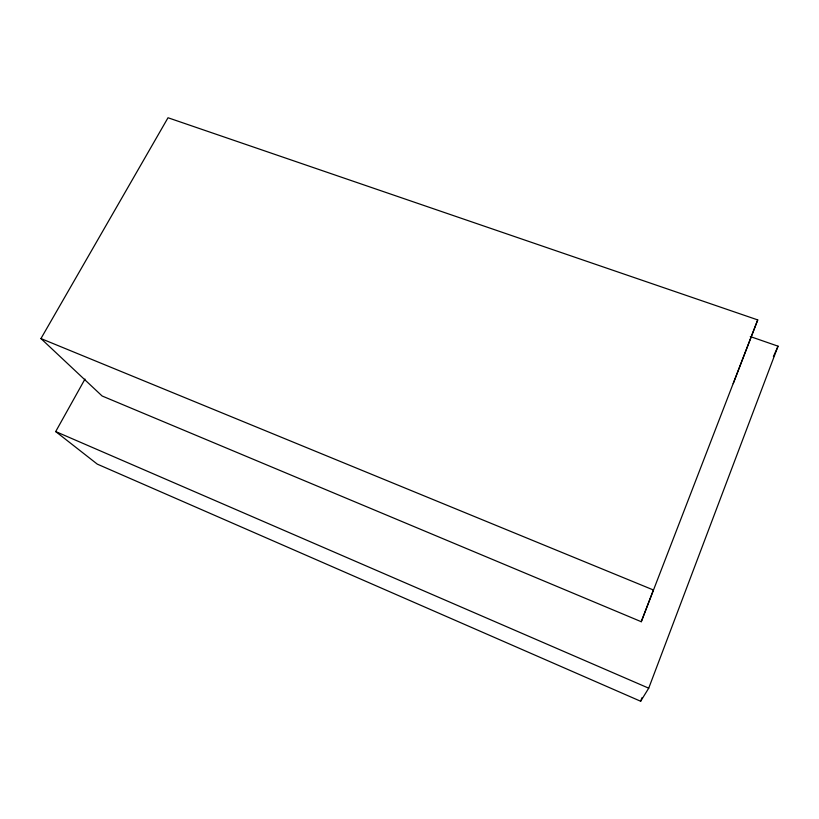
<?xml version="1.0" encoding="UTF-8"?>
<svg xmlns="http://www.w3.org/2000/svg" width="819" height="819" viewBox="0 0 819 819"><rect width="100%" height="100%" fill="white"/><g stroke="black" fill="none" stroke-linecap="round" stroke-linejoin="round"><path stroke-width="1.23" d="M84.981 379.064L55.692 431.572L97.287 464.127L640.653 701.248L642.014 697.655M640.653 701.248L648.72 688.185L778.05 346.181L750.265 336.548M40.95 338.564L102.119 395.997L641.267 621.723L653.408 589.987L40.95 338.564L168.018 117.752L757.729 319.912L733.22 383.65M641.267 621.723L757.729 319.912M773.402 356.572L778.05 346.181M55.692 431.572L648.72 688.185"/></g></svg>
